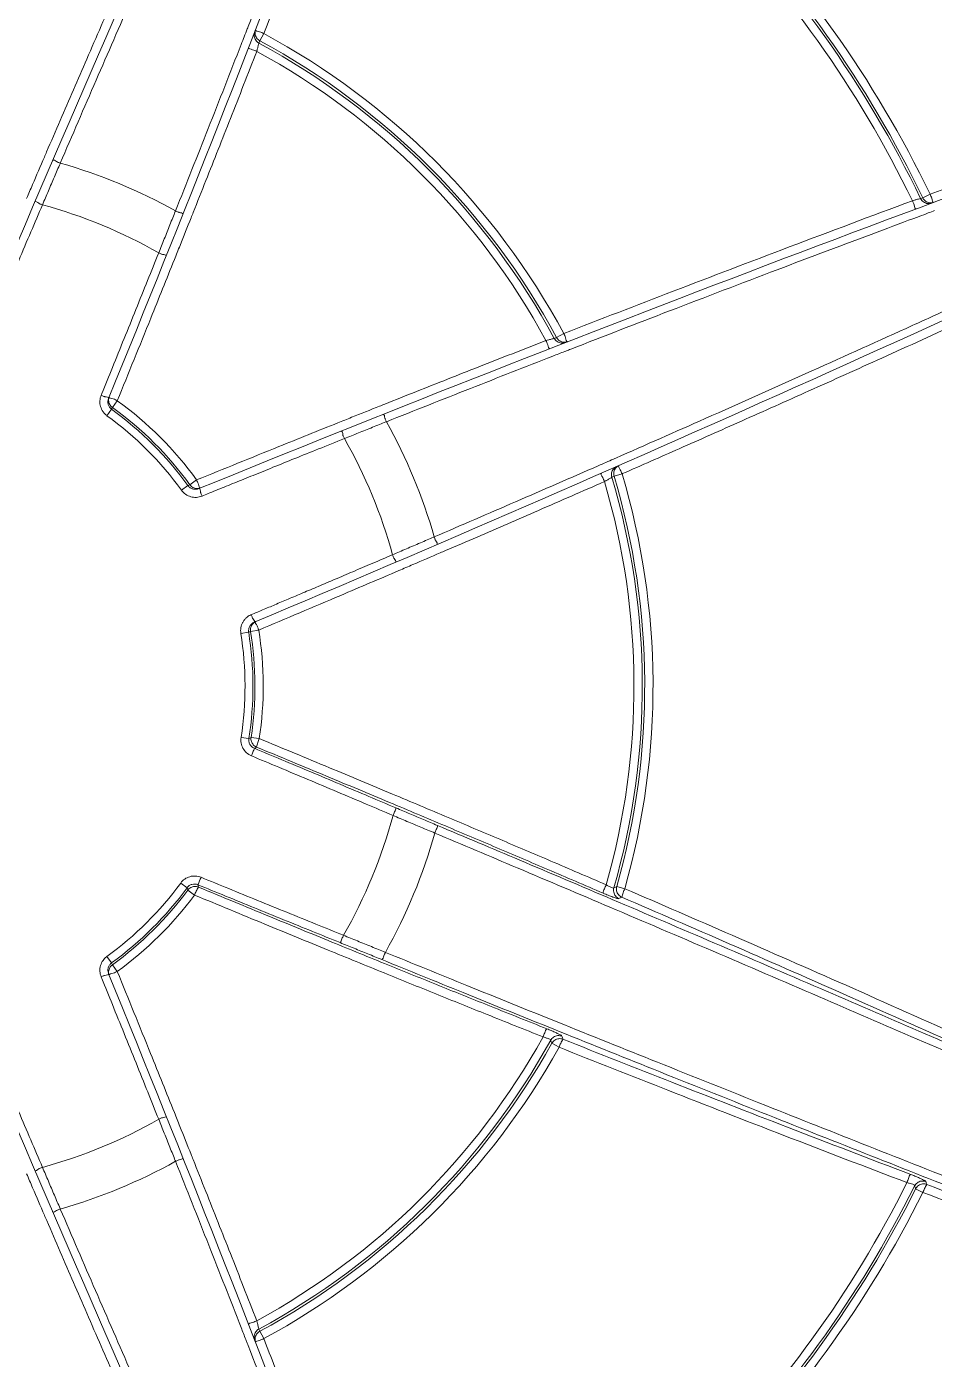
# Model space of a CAD drawing. Header units: metres. Extents: x 1628 to 1845, y 824 to 931.
# Drawn here: x 1707.584 to 1708.082, y 879.202 to 879.934 of the extents above; entities that cross this region are included whole.
import ezdxf

# ---------------------------------------------------------------- set-up
doc = ezdxf.new("R2010")
doc.units = ezdxf.units.M
doc.header["$LTSCALE"] = 0.15
doc.layers.add('hidrosanitário', color=26, linetype='Continuous', lineweight=0)

msp = doc.modelspace()

# ---------------------------------------------------------------- linework, layer by layer
at = {"layer": 'hidrosanitário', "color": 252}
for p, q in [((1707.71208, 879.9259), (1707.71425, 879.92992)), ((1707.71159, 879.92465), (1707.71208, 879.9259)), ((1708.07978, 879.84176), (1708.07575, 879.83981)), ((1708.07575, 879.83981), (1708.07457, 879.83937)), ((1707.87487, 879.76311), (1707.87362, 879.76262)), ((1707.87888, 879.76528), (1707.87487, 879.76311)), ((1707.62826, 879.72019), (1707.63081, 879.72371)), ((1707.63081, 879.72371), (1707.63123, 879.72474)), ((1707.63123, 879.72474), (1707.6339, 879.72844)), ((1707.90518, 879.68642), (1707.90641, 879.68696)), ((1707.90641, 879.68696), (1707.91078, 879.68827)), ((1707.66916, 879.67929), (1707.67268, 879.68184)), ((1707.6737, 879.68227), (1707.67268, 879.68184)), ((1707.6774, 879.68494), (1707.6737, 879.68227)), ((1707.70168, 879.60077), (1707.70597, 879.60146)), ((1707.70597, 879.60146), (1707.707, 879.60188)), ((1707.707, 879.60188), (1707.7115, 879.60261)), ((1707.7018, 879.5437), (1707.7061, 879.54303)), ((1707.7118, 879.543), (1707.70729, 879.54368)), ((1707.6687, 879.46378), (1707.67221, 879.46121)), ((1707.67259, 879.45991), (1707.67627, 879.4572)), ((1707.91231, 879.46066), (1707.90792, 879.4619)), ((1707.62826, 879.42351), (1707.63081, 879.41999)), ((1707.63123, 879.41896), (1707.63081, 879.41999)), ((1707.6339, 879.41526), (1707.63123, 879.41896)), ((1707.87228, 879.37587), (1707.87627, 879.37365)), ((1708.07185, 879.29598), (1708.07586, 879.29397)), ((1707.71208, 879.2178), (1707.71159, 879.21905)), ((1707.71425, 879.21378), (1707.71208, 879.2178))]:
    msp.add_line(p, q, dxfattribs=at)
for radius in [0.90615, 0.90588, 0.90411, 0.90269, 0.89582, 0.89514, 0.88421]:
    msp.add_circle((1707.52082, 879.57185), radius, dxfattribs=at)
for centre, radius, start, end in [((1720.38898, 874.35949), 13.92322, 154.51035, 157.177244), ((1694.73596, 884.98532), 13.92322, 337.822756, 340.48965), ((1707.52082, 879.57185), 0.83257, 24.29105, 65.70895), ((1707.52082, 879.57185), 0.82826, 24.3171, 65.6829), ((1707.52082, 879.57185), 0.61499, 25.78556, 64.21444), ((1707.52082, 879.57185), 0.61624, 25.77468, 64.22532), ((1707.52082, 879.57185), 0.62072, 25.77468, 64.22532), ((1707.52082, 879.57185), 0.61042, 25.86597, 64.13403), ((1707.52082, 879.57185), 0.40698, 28.37819, 61.62181), ((1707.52082, 879.57185), 0.40108, 28.40158, 61.59842), ((1707.52082, 879.57185), 0.40241, 28.37819, 61.62181), ((1707.52082, 879.57185), 0.39652, 28.56564, 61.43436), ((1712.93429, 866.78699), 13.92322, 109.51035, 112.177239), ((1702.30846, 892.44001), 13.92322, 292.822761, 295.48965), ((1707.52082, 879.57185), 0.29838, 60.91614, 74.08386), ((1707.52082, 879.57185), 0.27374, 60.26017, 74.73983), ((1707.52082, 879.57185), 0.18751, 35.91521, 54.08476), ((1707.52082, 879.57185), 0.18859, 35.83707, 54.16293), ((1707.52082, 879.57185), 0.19315, 35.83707, 54.16293), ((1707.52082, 879.57185), 0.18316, 35.91525, 54.08475), ((1707.52082, 879.57185), 0.29838, 15.91614, 29.08386), ((1707.52082, 879.57185), 0.27374, 15.26017, 29.73983), ((1707.52082, 879.57185), 0.40241, 344.14426, 16.62181), ((1707.52082, 879.57185), 0.40698, 344.14426, 16.62181), ((1707.52082, 879.57185), 0.39652, 344.0427, 16.43436), ((1707.52082, 879.57185), 0.40108, 343.98048, 16.59842), ((1707.52082, 879.57185), 0.18316, 351.15938, 9.08475), ((1707.52082, 879.57185), 0.18751, 351.15935, 9.08479), ((1707.52082, 879.57185), 0.18859, 351.40944, 9.16293), ((1707.52082, 879.57185), 0.19315, 351.40944, 9.16293), ((1707.52082, 879.57185), 0.27374, 330.03284, 344.96716), ((1707.52082, 879.57185), 0.29838, 330.68219, 344.31781), ((1707.52082, 879.57185), 0.18316, 305.91525, 323.84062), ((1707.52082, 879.57185), 0.18751, 305.91521, 323.84065), ((1707.52082, 879.57185), 0.18859, 305.83707, 323.59056), ((1707.52082, 879.57185), 0.19315, 305.83707, 323.59056), ((1694.73596, 874.15838), 13.92322, 19.51035, 22.177239), ((1720.38898, 884.78421), 13.92322, 202.822756, 205.48965), ((1707.52082, 879.57185), 0.39652, 298.56564, 330.9573), ((1707.52082, 879.57185), 0.40108, 298.40158, 331.01952), ((1707.52082, 879.57185), 0.40241, 298.37819, 330.85574), ((1707.52082, 879.57185), 0.40698, 298.37819, 330.85574), ((1707.52082, 879.57185), 0.27374, 285.26017, 299.73983), ((1707.52082, 879.57185), 0.29838, 285.91614, 299.08386), ((1707.52082, 879.57185), 0.61042, 295.86597, 333.49284), ((1707.52082, 879.57185), 0.61499, 295.78556, 333.50918), ((1707.52082, 879.57185), 0.61624, 295.77468, 333.40545), ((1707.52082, 879.57185), 0.62072, 295.77468, 333.40545), ((1707.52082, 879.57185), 0.82826, 294.3171, 334.94764), ((1707.52082, 879.57185), 0.83257, 294.29105, 334.97446)]:
    msp.add_arc(centre, radius, start, end, dxfattribs=at)
for points, start_tangent, end_tangent in [([(1707.70568, 879.93367), (1707.72502, 879.98359), (1707.74796, 880.04356), (1707.76928, 880.10006), (1707.77851, 880.12475)], (0.363011, 0.931785), (0.349291, 0.937014)), ([(1707.71425, 879.92992), (1707.73742, 879.98982), (1707.76171, 880.05349), (1707.78712, 880.12112)], (0.363047, 0.931771), (0.349266, 0.937024)), ([(1707.633, 879.95217), (1707.61716, 879.91589), (1707.60256, 879.88219), (1707.59513, 879.86496)], (-0.40145, -0.915881), (-0.395118, -0.91863)), ([(1707.64171, 879.94877), (1707.62229, 879.90426), (1707.60264, 879.85879)], (-0.401491, -0.915863), (-0.395014, -0.918675)), ([(1707.70185, 879.92386), (1707.70354, 879.92817)], (0.363716, 0.93151), (0.363406, 0.931631)), ([(1707.70354, 879.92817), (1707.70519, 879.93242)], (0.363406, 0.931631), (0.363101, 0.93175)), ([(1707.70519, 879.93242), (1707.70568, 879.93367)], (0.363101, 0.93175), (0.363011, 0.931785)), ([(1707.71159, 879.92465), (1707.70983, 879.92625), (1707.70901, 879.92847), (1707.70931, 879.93082)], (-0.880086, 0.474814), (0.363027, 0.931779)), ([(1707.71208, 879.9259), (1707.71032, 879.9275), (1707.70949, 879.92972), (1707.7095, 879.93091)], (-0.878381, 0.477962), (0.128995, 0.991645)), ([(1707.7095, 879.93091), (1707.7098, 879.93207)], (0.128995, 0.991645), (0.362937, 0.931813)), ([(1707.71425, 879.92992), (1707.71197, 879.93086), (1707.70977, 879.93198)], (-0.952477, 0.304612), (0.228829, 0.973467)), ([(1707.70977, 879.93198), (1707.7098, 879.93207)], (0.228829, 0.973467), (0.362938, 0.931813)), ([(1707.66585, 879.83261), (1707.6838, 879.87785), (1707.70185, 879.92386)], (0.370284, 0.928919), (0.363716, 0.93151)), ([(1707.71042, 879.9201), (1707.70814, 879.92104), (1707.70597, 879.92225)], (-0.931258, 0.36436), (0.363651, 0.931535)), ([(1707.71042, 879.9201), (1707.71072, 879.92131), (1707.71115, 879.92295), (1707.71159, 879.92465)], (0.247319, 0.968934), (0.251113, 0.967958)), ([(1707.67557, 879.83177), (1707.68249, 879.84918), (1707.69598, 879.88328), (1707.71042, 879.9201)], (0.370171, 0.928964), (0.363757, 0.931494)), ([(1708.2741, 879.91239), (1708.20992, 879.88942), (1708.1446, 879.86568), (1708.07978, 879.84176)], (-0.94236, -0.334601), (-0.937281, -0.348575)), ([(1707.59391, 879.86213), (1707.58741, 879.84698), (1707.58419, 879.83945)], (-0.394912, -0.918719), (-0.393251, -0.919431)), ([(1707.59513, 879.86496), (1707.59391, 879.86213)], (-0.395118, -0.91863), (-0.394912, -0.918719)), ([(1707.60101, 879.85499), (1707.59938, 879.85119), (1707.59612, 879.84357), (1707.59449, 879.83975)], (-0.39388, -0.919162), (-0.392693, -0.919669)), ([(1707.59849, 879.8603), (1707.59842, 879.86019)], (-0.619391, -0.785082), (-0.395075, -0.918649)), ([(1707.6011, 879.85936), (1707.60058, 879.85962), (1707.59849, 879.8603)], (-0.916734, 0.399498), (-0.619391, -0.785082)), ([(1707.60249, 879.85844), (1707.60101, 879.85499)], (-0.394146, -0.919048), (-0.39388, -0.919162)), ([(1707.60264, 879.85879), (1707.6011, 879.85936)], (-0.919022, 0.394205), (-0.916734, 0.399498)), ([(1707.60264, 879.85879), (1707.60249, 879.85844)], (-0.394173, -0.919036), (-0.394146, -0.919048)), ([(1708.07978, 879.84176), (1708.0807, 879.83947), (1708.08182, 879.83727)], (0.293499, -0.955959), (0.987123, 0.159962)), ([(1707.59286, 879.83594), (1707.58652, 879.8211), (1707.57981, 879.80534), (1707.573, 879.78928), (1707.56631, 879.77346), (1707.56032, 879.75927)], (-0.393447, -0.919347), (-0.387942, -0.921684)), ([(1707.5913, 879.83652), (1707.59081, 879.83679), (1707.58873, 879.83759)], (-0.902673, 0.430328), (-0.4828, -0.87573)), ([(1707.59286, 879.83594), (1707.5913, 879.83652)], (-0.91942, 0.393278), (-0.902673, 0.430328)), ([(1707.59449, 879.83975), (1707.59286, 879.83594)], (-0.392693, -0.919669), (-0.392393, -0.919798)), ([(1708.07009, 879.83816), (1708.0025, 879.81277), (1707.93882, 879.78848), (1707.87888, 879.76528)], (-0.937024, -0.349266), (-0.931771, -0.363047)), ([(1708.07457, 879.83937), (1708.07337, 879.83905), (1708.07156, 879.83856), (1708.07009, 879.83816)], (-0.965065, -0.262011), (-0.965432, -0.260656)), ([(1708.07009, 879.83816), (1708.071, 879.83586), (1708.07217, 879.83367)], (0.349752, -0.936842), (0.937045, 0.349209)), ([(1708.07457, 879.83937), (1708.07612, 879.83751), (1708.07836, 879.8366), (1708.08076, 879.83687)], (0.43436, -0.90074), (0.937274, 0.348594)), ([(1708.07575, 879.83981), (1708.0773, 879.83795), (1708.07954, 879.83704), (1708.08076, 879.83703)], (0.437845, -0.899051), (0.994067, 0.108768)), ([(1708.08229, 879.83274), (1708.07882, 879.83145)], (-0.937244, -0.348675), (-0.937151, -0.348925)), ([(1708.08076, 879.83703), (1708.08194, 879.8373)], (0.994067, 0.108768), (0.937306, 0.348508)), ([(1708.08182, 879.83727), (1708.08194, 879.8373)], (0.987123, 0.159962), (0.937306, 0.348508)), ([(1707.65815, 879.81339), (1707.6597, 879.81724), (1707.66278, 879.82493), (1707.66432, 879.82877)], (0.372628, 0.927981), (0.37143, 0.928461)), ([(1707.66432, 879.82877), (1707.66571, 879.83225)], (0.37143, 0.928461), (0.371162, 0.928568)), ([(1707.66523, 879.80588), (1707.66833, 879.81363), (1707.67439, 879.8288)], (0.372065, 0.928207), (0.370388, 0.928877)), ([(1707.66571, 879.83225), (1707.66585, 879.83261)], (0.371162, 0.928568), (0.371134, 0.928579)), ([(1707.66585, 879.83261), (1707.66735, 879.83192)], (0.928592, -0.371102), (0.930717, -0.365741)), ([(1707.66735, 879.83192), (1707.66789, 879.83174), (1707.66986, 879.83074)], (0.930717, -0.365741), (-0.117162, -0.993113)), ([(1707.66986, 879.83074), (1707.66982, 879.83061)], (-0.117162, -0.993113), (-0.370223, -0.928943)), ([(1707.67439, 879.8288), (1707.67557, 879.83177)], (0.370388, 0.928877), (0.370171, 0.928964)), ([(1708.07371, 879.82955), (1708.05081, 879.82099), (1707.99589, 879.80027), (1707.93681, 879.77769), (1707.88263, 879.75672)], (-0.937014, -0.349291), (-0.931785, -0.363011)), ([(1708.07882, 879.83145), (1708.07371, 879.82955)], (-0.937151, -0.348925), (-0.937014, -0.349291)), ([(1707.65661, 879.80953), (1707.65815, 879.81339)], (0.372931, 0.927859), (0.372628, 0.927981)), ([(1707.6254, 879.73231), (1707.63124, 879.74664), (1707.63765, 879.76247), (1707.64414, 879.77851), (1707.65051, 879.79435), (1707.65661, 879.80953)], (0.377413, 0.926045), (0.371868, 0.928286)), ([(1707.6339, 879.72844), (1707.65227, 879.77367), (1707.66523, 879.80588)], (0.377834, 0.925873), (0.372065, 0.928207)), ([(1707.65661, 879.80953), (1707.65813, 879.80884)], (0.928217, -0.372038), (0.942574, -0.333998)), ([(1707.65813, 879.80884), (1707.65867, 879.80868), (1707.6607, 879.80778)], (0.942574, -0.333998), (-0.277838, -0.960628)), ([(1707.90738, 879.69697), (1707.95635, 879.7186), (1708.01498, 879.74478), (1708.07001, 879.76966), (1708.09399, 879.78059)], (0.915559, 0.402184), (0.909555, 0.415583)), ([(1707.91114, 879.68842), (1707.94218, 879.7021), (1707.9763, 879.71725), (1708.01329, 879.73379), (1708.05331, 879.75183), (1708.09752, 879.77193)], (0.915563, 0.402174), (0.909544, 0.415608)), ([(1707.86906, 879.76145), (1707.83221, 879.747), (1707.79806, 879.7335), (1707.78062, 879.72656)], (-0.931494, -0.363757), (-0.92896, -0.370179)), ([(1707.87362, 879.76262), (1707.8724, 879.76231), (1707.87056, 879.76183), (1707.86906, 879.76145)], (-0.967945, -0.251162), (-0.968942, -0.247289)), ([(1707.86906, 879.76145), (1707.87001, 879.75917), (1707.87121, 879.757)], (0.36436, -0.931258), (0.931539, 0.363642)), ([(1707.87362, 879.76262), (1707.87521, 879.76086), (1707.87743, 879.76004), (1707.87978, 879.76035)], (0.474814, -0.880086), (0.931778, 0.363029)), ([(1707.87487, 879.76311), (1707.87646, 879.76135), (1707.87868, 879.76053), (1707.87988, 879.76054)], (0.477962, -0.878381), (0.991645, 0.128995)), ([(1707.87888, 879.76528), (1707.87983, 879.763), (1707.88095, 879.76081)], (0.304611, -0.952477), (0.973467, 0.22883)), ([(1707.87988, 879.76054), (1707.88103, 879.76083)], (0.991645, 0.128995), (0.931813, 0.362937)), ([(1707.88095, 879.76081), (1707.88103, 879.76083)], (0.973467, 0.22883), (0.931813, 0.362937)), ([(1707.87282, 879.75289), (1707.82762, 879.73515), (1707.78157, 879.71689)], (-0.93151, -0.363716), (-0.928919, -0.370284)), ([(1707.87938, 879.75545), (1707.87282, 879.75289)], (-0.931694, -0.363245), (-0.93151, -0.363716)), ([(1707.88138, 879.75623), (1707.87938, 879.75545)], (-0.93175, -0.363101), (-0.931694, -0.363245)), ([(1707.88263, 879.75672), (1707.88138, 879.75623)], (-0.931785, -0.363011), (-0.93175, -0.363101)), ([(1707.62442, 879.72675), (1707.62436, 879.72834), (1707.62506, 879.73147)], (-0.116339, 0.99321), (0.377093, 0.926175)), ([(1707.62506, 879.73147), (1707.6254, 879.73231)], (0.377473, 0.926021), (0.377413, 0.926045)), ([(1707.62506, 879.73147), (1707.62658, 879.73077)], (0.925974, -0.377586), (0.943081, -0.332562)), ([(1707.62658, 879.73077), (1707.62712, 879.73062), (1707.62916, 879.72972)], (0.943081, -0.332562), (-0.315566, -0.948904)), ([(1707.62923, 879.72957), (1707.62953, 879.73063)], (0.162957, 0.986633), (0.377405, 0.926048)), ([(1707.6339, 879.72844), (1707.63166, 879.72941), (1707.6295, 879.73055)], (-0.949883, 0.312607), (0.246792, 0.969068)), ([(1707.62473, 879.72521), (1707.62442, 879.72675)], (-0.278705, 0.960377), (-0.116339, 0.99321)), ([(1707.62706, 879.72123), (1707.62607, 879.72241), (1707.62473, 879.72521)], (-0.699627, 0.714509), (-0.278705, 0.960377)), ([(1707.62879, 879.72719), (1707.62877, 879.72803), (1707.62914, 879.72969)], (-0.111018, 0.993818), (0.377237, 0.926117)), ([(1707.62966, 879.72489), (1707.62895, 879.72637), (1707.62879, 879.72719)], (-0.570767, 0.821112), (-0.111018, 0.993818)), ([(1707.63123, 879.72474), (1707.62978, 879.72638), (1707.62917, 879.72848), (1707.62923, 879.72957)], (-0.809865, 0.586616), (0.162957, 0.986633)), ([(1707.63081, 879.72371), (1707.62966, 879.72489)], (-0.808907, 0.587937), (-0.570767, 0.821112)), ([(1707.77776, 879.72542), (1707.76245, 879.71931), (1707.75485, 879.71626)], (-0.928877, -0.370388), (-0.928207, -0.372065)), ([(1707.78062, 879.72656), (1707.77776, 879.72542)], (-0.92896, -0.370179), (-0.928877, -0.370388)), ([(1707.62826, 879.72019), (1707.62706, 879.72123)], (-0.809902, 0.586566), (-0.699627, 0.714509)), ([(1707.75485, 879.71626), (1707.72247, 879.70323), (1707.6774, 879.68494)], (-0.928207, -0.372065), (-0.925873, -0.377834)), ([(1707.78122, 879.71675), (1707.77773, 879.71535)], (-0.928568, -0.371162), (-0.928461, -0.37143)), ([(1707.77971, 879.72089), (1707.77958, 879.72086)], (-0.993113, -0.117161), (-0.928943, -0.370223)), ([(1707.78089, 879.71838), (1707.7807, 879.71893), (1707.77971, 879.72089)], (-0.365742, 0.930716), (-0.993113, -0.117161)), ([(1707.78157, 879.71689), (1707.78089, 879.71838)], (-0.371102, 0.928592), (-0.365742, 0.930716)), ([(1707.78157, 879.71689), (1707.78122, 879.71675)], (-0.928579, -0.371134), (-0.928568, -0.371162)), ([(1707.7578, 879.70916), (1707.75765, 879.7097), (1707.75674, 879.71173)], (-0.333998, 0.942574), (-0.960626, -0.277844)), ([(1707.7585, 879.70764), (1707.7578, 879.70916)], (-0.372038, 0.928217), (-0.333998, 0.942574)), ([(1707.76235, 879.70919), (1707.7585, 879.70764)], (-0.927981, -0.372628), (-0.927859, -0.372931)), ([(1707.77773, 879.71535), (1707.77389, 879.71382), (1707.7662, 879.71073), (1707.76235, 879.70919)], (-0.928461, -0.37143), (-0.927981, -0.372628)), ([(1707.7585, 879.70764), (1707.74429, 879.70194), (1707.73123, 879.69669), (1707.71931, 879.69187), (1707.70839, 879.68746), (1707.69835, 879.68339), (1707.68908, 879.67962), (1707.68468, 879.67782)], (-0.928286, -0.371868), (-0.926145, -0.377168)), ([(1707.89774, 879.69274), (1707.90197, 879.6946)], (0.915863, 0.401491), (0.91573, 0.401795)), ([(1707.90197, 879.6946), (1707.90615, 879.69643)], (0.91573, 0.401795), (0.915598, 0.402096)), ([(1707.90615, 879.69643), (1707.90738, 879.69697)], (0.915598, 0.402096), (0.915559, 0.402184)), ([(1707.80775, 879.65367), (1707.85243, 879.67298), (1707.89774, 879.69274)], (0.918675, 0.395014), (0.915863, 0.401491)), ([(1707.90069, 879.68523), (1707.90019, 879.68631), (1707.89951, 879.6887)], (-0.345804, 0.938307), (0.915835, 0.401555)), ([(1707.90518, 879.68642), (1707.90506, 879.68879)], (-0.28657, 0.958059), (0.187638, 0.982238)), ([(1707.90506, 879.68879), (1707.90605, 879.69095), (1707.90793, 879.69239)], (0.187638, 0.982238), (0.915566, 0.402168)), ([(1707.90641, 879.68696), (1707.90629, 879.68933)], (-0.283139, 0.959079), (0.186423, 0.98247)), ([(1707.90629, 879.68933), (1707.90728, 879.69149), (1707.90829, 879.69244)], (0.186423, 0.98247), (0.815009, 0.579448)), ([(1707.90829, 879.69244), (1707.90916, 879.69293)], (0.815009, 0.579448), (0.915527, 0.402256)), ([(1707.91078, 879.68827), (1707.90984, 879.69055), (1707.90908, 879.69289)], (-0.45811, 0.888896), (0.850152, 0.526538)), ([(1707.90908, 879.69289), (1707.90916, 879.69293)], (0.850152, 0.526538), (0.915527, 0.402256)), ([(1707.91078, 879.68827), (1707.91114, 879.68842)], (0.915574, 0.402149), (0.915563, 0.402174)), ([(1707.66938, 879.67899), (1707.66916, 879.67929)], (-0.619137, 0.785283), (-0.586566, 0.809901)), ([(1707.67385, 879.68069), (1707.67268, 879.68184)], (-0.82111, 0.57077), (-0.587944, 0.808902)), ([(1707.6737, 879.68227), (1707.67534, 879.68081), (1707.67744, 879.68021), (1707.67862, 879.68028)], (0.586616, -0.809866), (0.983759, 0.179495)), ([(1707.67616, 879.67983), (1707.67534, 879.67999), (1707.67385, 879.68069)], (-0.993816, 0.11104), (-0.82111, 0.57077)), ([(1707.67784, 879.67992), (1707.677, 879.67981), (1707.67616, 879.67983)], (-0.975837, -0.218502), (-0.993816, 0.11104)), ([(1707.6774, 879.68494), (1707.67838, 879.68269), (1707.67951, 879.68054)], (0.312607, -0.949883), (0.969068, 0.246792)), ([(1707.67865, 879.68018), (1707.67784, 879.67992)], (-0.92607, -0.377351), (-0.975837, -0.218502)), ([(1707.67862, 879.68028), (1707.6796, 879.68056)], (0.983759, 0.179495), (0.926048, 0.377405)), ([(1707.67973, 879.67762), (1707.67958, 879.67815), (1707.67869, 879.68019)], (-0.332565, 0.94308), (-0.948906, -0.315558)), ([(1707.81404, 879.64621), (1707.83124, 879.65363), (1707.86489, 879.66821), (1707.90113, 879.68403)], (0.918627, 0.395126), (0.915881, 0.40145)), ([(1707.90113, 879.68403), (1707.90069, 879.68523)], (-0.400858, 0.91614), (-0.345804, 0.938307)), ([(1707.90113, 879.68403), (1707.90197, 879.68453)], (0.860021, 0.510259), (0.860474, 0.509495)), ([(1707.90197, 879.68453), (1707.90221, 879.68467), (1707.90367, 879.68553), (1707.90514, 879.6864)], (0.860474, 0.509495), (0.861997, 0.506913)), ([(1707.67418, 879.67576), (1707.67137, 879.67711), (1707.66938, 879.67899)], (-0.960376, 0.278706), (-0.619137, 0.785283)), ([(1707.67572, 879.67545), (1707.67418, 879.67576)], (-0.99321, 0.116339), (-0.960376, 0.278706)), ([(1707.67731, 879.6754), (1707.67572, 879.67545)], (-0.998721, -0.050566), (-0.99321, 0.116339)), ([(1707.68044, 879.6761), (1707.67731, 879.6754)], (-0.926176, -0.377093), (-0.998721, -0.050566)), ([(1707.68044, 879.6761), (1707.67973, 879.67762)], (-0.377585, 0.925975), (-0.332565, 0.94308)), ([(1707.68128, 879.67644), (1707.68044, 879.6761)], (-0.926045, -0.377413), (-0.926021, -0.377473)), ([(1707.68468, 879.67782), (1707.68128, 879.67644)], (-0.926145, -0.377168), (-0.926045, -0.377413)), ([(1707.78872, 879.64553), (1707.79253, 879.64716), (1707.80015, 879.65042), (1707.80396, 879.65205)], (0.919669, 0.392693), (0.919162, 0.39388)), ([(1707.80396, 879.65205), (1707.8074, 879.65352)], (0.919162, 0.39388), (0.919048, 0.394146)), ([(1707.8074, 879.65352), (1707.80775, 879.65367)], (0.919048, 0.394146), (0.919036, 0.394173)), ([(1707.80775, 879.65367), (1707.80833, 879.65213)], (0.394205, -0.919022), (0.399498, -0.916734)), ([(1707.80833, 879.65213), (1707.80858, 879.65162), (1707.80927, 879.64953)], (0.399498, -0.916734), (-0.785083, -0.619391)), ([(1707.71363, 879.61363), (1707.7204, 879.61649), (1707.72773, 879.61958), (1707.73566, 879.62294), (1707.74418, 879.62655), (1707.75334, 879.63044), (1707.76314, 879.63461), (1707.77364, 879.63908), (1707.7849, 879.6439)], (0.921521, 0.388329), (0.919347, 0.393447)), ([(1707.7849, 879.6439), (1707.78872, 879.64553)], (0.919798, 0.392393), (0.919669, 0.392693)), ([(1707.7849, 879.6439), (1707.78549, 879.64233)], (0.393278, -0.91942), (0.430328, -0.902673)), ([(1707.78841, 879.63522), (1707.79609, 879.63851), (1707.8111, 879.64495)], (0.919431, 0.393251), (0.918719, 0.394912)), ([(1707.80927, 879.64953), (1707.80915, 879.64946)], (-0.785083, -0.619391), (-0.918649, -0.395075)), ([(1707.8111, 879.64495), (1707.81404, 879.64621)], (0.918719, 0.394912), (0.918627, 0.395126)), ([(1707.78549, 879.64233), (1707.78576, 879.64184), (1707.78655, 879.63977)], (0.430328, -0.902673), (-0.875728, -0.482805)), ([(1707.7115, 879.60261), (1707.75647, 879.62161), (1707.78841, 879.63522)], (0.92186, 0.387523), (0.919431, 0.393251)), ([(1707.71044, 879.61229), (1707.71363, 879.61363)], (0.921617, 0.3881), (0.921521, 0.388329)), ([(1707.7021, 879.60539), (1707.70274, 879.60681)], (0.331667, 0.943397), (0.482015, 0.876163)), ([(1707.70274, 879.60681), (1707.70361, 879.60813)], (0.482015, 0.876163), (0.620041, 0.784569)), ([(1707.70361, 879.60813), (1707.70469, 879.60928), (1707.70694, 879.6108)], (0.620041, 0.784569), (0.899744, 0.436419)), ([(1707.7062, 879.6039), (1707.70655, 879.60465), (1707.70759, 879.60595), (1707.70902, 879.60686)], (0.337388, 0.941366), (0.921658, 0.388003)), ([(1707.70694, 879.6108), (1707.7074, 879.61101)], (0.899744, 0.436419), (0.92155, 0.38826)), ([(1707.70713, 879.60407), (1707.70819, 879.60598), (1707.709, 879.60672)], (0.275899, 0.961187), (0.812883, 0.582427)), ([(1707.7074, 879.61101), (1707.71044, 879.61229)], (0.921709, 0.387882), (0.921617, 0.3881)), ([(1707.7074, 879.61101), (1707.70797, 879.60944)], (0.387769, -0.921757), (0.431703, -0.902016)), ([(1707.70797, 879.60944), (1707.70825, 879.60895), (1707.70906, 879.60687)], (0.431703, -0.902016), (-0.894115, -0.447838)), ([(1707.709, 879.60672), (1707.70933, 879.60693)], (0.812883, 0.582427), (0.85613, 0.516761)), ([(1707.7115, 879.60261), (1707.7106, 879.60488), (1707.70988, 879.60722)], (-0.450622, 0.892715), (0.859743, 0.510726)), ([(1707.70933, 879.60693), (1707.70996, 879.60725)], (0.85613, 0.516761), (0.921681, 0.387949)), ([(1707.70168, 879.60077), (1707.7017, 879.60388), (1707.7021, 879.60539)], (-0.157922, 0.987452), (0.331667, 0.943397)), ([(1707.70597, 879.60146), (1707.70599, 879.6031), (1707.7062, 879.6039)], (-0.156241, 0.987719), (0.337388, 0.941366)), ([(1707.707, 879.60188), (1707.70713, 879.60407)], (-0.157862, 0.987461), (0.275899, 0.961187)), ([(1707.70747, 879.53358), (1707.7048, 879.53528), (1707.70286, 879.53771), (1707.70184, 879.5406), (1707.7018, 879.5437)], (-0.922369, 0.386309), (0.153725, 0.988114)), ([(1707.70909, 879.53771), (1707.70768, 879.5386), (1707.70665, 879.53987), (1707.70611, 879.54139), (1707.7061, 879.54303)], (-0.925261, 0.379332), (0.158957, 0.987285)), ([(1707.70729, 879.54368), (1707.7061, 879.54303)], (-0.878195, -0.478303), (-0.879263, -0.476336)), ([(1707.70729, 879.54368), (1707.70745, 879.54152), (1707.70851, 879.53964), (1707.71027, 879.53837)], (-0.139992, -0.990153), (0.921187, -0.389119)), ([(1707.7118, 879.543), (1707.71096, 879.54083), (1707.71027, 879.53837)], (-0.43803, -0.89896), (-0.228789, -0.973476)), ([(1707.90205, 879.46284), (1707.8717, 879.47585), (1707.84367, 879.48779), (1707.81545, 879.49974), (1707.78484, 879.51262), (1707.75027, 879.52706), (1707.7118, 879.543)], (-0.918614, 0.395157), (-0.924445, 0.381315)), ([(1707.70747, 879.53358), (1707.70828, 879.53554), (1707.70909, 879.53772)], (0.385728, 0.922613), (0.116904, 0.993143)), ([(1707.78518, 879.50085), (1707.77036, 879.50713), (1707.75453, 879.51382), (1707.73838, 879.52062), (1707.72249, 879.52729), (1707.70747, 879.53358)], (-0.920599, 0.390509), (-0.922565, 0.385841)), ([(1707.71027, 879.53837), (1707.70909, 879.53771)], (-0.872052, -0.489414), (-0.873087, -0.487565)), ([(1707.78678, 879.50499), (1707.77196, 879.51127), (1707.75614, 879.51795), (1707.73999, 879.52476), (1707.7241, 879.53143), (1707.70909, 879.53771)], (-0.920599, 0.39051), (-0.922565, 0.385841)), ([(1707.90044, 879.4582), (1707.8701, 879.47121), (1707.84208, 879.48315), (1707.81387, 879.4951), (1707.78327, 879.50799), (1707.74871, 879.52243), (1707.71027, 879.53837)], (-0.918566, 0.395269), (-0.924267, 0.381746)), ([(1707.78518, 879.50085), (1707.78599, 879.5028), (1707.78678, 879.50499)], (0.390339, 0.920671), (0.007668, 0.999971)), ([(1707.80948, 879.4954), (1707.80193, 879.49858), (1707.79436, 879.50178), (1707.78678, 879.50499)], (-0.921596, 0.38815), (-0.920599, 0.39051)), ([(1707.80809, 879.4912), (1707.80047, 879.4944), (1707.79283, 879.49762), (1707.78518, 879.50085)], (-0.921967, 0.387268), (-0.921048, 0.389448)), ([(1707.80809, 879.4912), (1707.80886, 879.49316), (1707.80948, 879.4954)], (0.3873, 0.921954), (-0.365278, 0.930899)), ([(1708.29519, 879.2807), (1708.24201, 879.30418), (1708.18548, 879.32902), (1708.12804, 879.35411), (1708.07265, 879.37818), (1708.01858, 879.40153), (1707.96041, 879.42651), (1707.90411, 879.45055), (1707.85334, 879.47209), (1707.80809, 879.4912)], (-0.914392, 0.404829), (-0.921621, 0.38809)), ([(1708.29585, 879.2852), (1708.24276, 879.30864), (1708.18631, 879.33344), (1708.12895, 879.35851), (1708.07365, 879.38253), (1708.01966, 879.40586), (1707.96158, 879.4308), (1707.90536, 879.4548), (1707.85467, 879.47632), (1707.80948, 879.4954)], (-0.914385, 0.404846), (-0.921596, 0.38815)), ([(1707.6687, 879.46378), (1707.67091, 879.46594), (1707.67369, 879.46727), (1707.67677, 879.46762), (1707.67986, 879.46692)], (0.590001, 0.807402), (0.925375, -0.379052)), ([(1707.67221, 879.46121), (1707.67337, 879.46236), (1707.67484, 879.46306), (1707.67646, 879.46323), (1707.67808, 879.46286)], (0.585716, 0.810516), (0.922486, -0.38603)), ([(1707.67221, 879.46121), (1707.67259, 879.45991)], (0.284912, -0.958554), (0.282767, -0.959189)), ([(1707.67259, 879.45991), (1707.67423, 879.46132), (1707.67632, 879.46191), (1707.67845, 879.46156)], (0.601155, 0.799133), (0.926527, -0.376229)), ([(1707.67627, 879.4572), (1707.6772, 879.45933), (1707.67845, 879.46156)], (0.325927, 0.945395), (0.526573, 0.85013)), ([(1707.67986, 879.46692), (1707.67905, 879.46497), (1707.67808, 879.46286)], (-0.379636, -0.925136), (-0.619603, -0.784915)), ([(1707.67808, 879.46286), (1707.67845, 879.46156)], (0.272605, -0.962126), (0.270566, -0.962702)), ([(1707.67808, 879.46286), (1707.69326, 879.45664), (1707.70909, 879.45017), (1707.72513, 879.44364), (1707.74097, 879.43721), (1707.75616, 879.43106)], (0.925183, -0.379521), (0.927094, -0.374829)), ([(1707.67845, 879.46156), (1707.71702, 879.4456), (1707.75167, 879.43138), (1707.78239, 879.41886), (1707.81075, 879.40738), (1707.83898, 879.39602), (1707.86962, 879.38378)], (0.923491, -0.383621), (0.929021, -0.370027)), ([(1707.67986, 879.46692), (1707.69504, 879.4607), (1707.71088, 879.45424), (1707.72692, 879.4477), (1707.74276, 879.44127), (1707.75796, 879.43512)], (0.925183, -0.379522), (0.927094, -0.37483)), ([(1707.90205, 879.46284), (1707.90117, 879.46067), (1707.90044, 879.4582)], (-0.394556, -0.918872), (0.313722, -0.949515)), ([(1707.90632, 879.46117), (1707.90462, 879.46152), (1707.9034, 879.4621), (1707.90205, 879.46284)], (-0.72041, -0.693548), (-0.862812, 0.505524)), ([(1707.90632, 879.46117), (1707.90624, 879.45882), (1707.90723, 879.4567), (1707.90909, 879.45526)], (-0.269577, -0.962979), (0.912892, -0.408202)), ([(1707.90792, 879.4619), (1707.90632, 879.46117)], (-0.907286, -0.420514), (-0.907878, -0.419234)), ([(1707.90792, 879.4619), (1707.90784, 879.45957), (1707.90884, 879.45745), (1707.91069, 879.45602)], (-0.262675, -0.964884), (0.915013, -0.403424)), ([(1707.91231, 879.46066), (1707.91142, 879.45849), (1707.91069, 879.45602)], (-0.445973, -0.895046), (-0.241726, -0.970345)), ([(1708.09972, 879.37823), (1708.03368, 879.40765), (1707.97125, 879.43509), (1707.91231, 879.46066)], (-0.912391, 0.409319), (-0.918321, 0.395836)), ([(1707.67627, 879.4572), (1707.71485, 879.44122), (1707.74951, 879.42699), (1707.78022, 879.41446), (1707.80859, 879.40297), (1707.83683, 879.39161), (1707.86747, 879.37936)], (0.923312, -0.384051), (0.928976, -0.37014)), ([(1707.90909, 879.45526), (1707.9075, 879.45552), (1707.90573, 879.4561), (1707.90455, 879.45653), (1707.90323, 879.45704), (1707.90185, 879.4576), (1707.90044, 879.4582)], (-0.905179, -0.425032), (-0.91856, 0.395281)), ([(1707.91069, 879.45602), (1707.90909, 879.45526)], (-0.904648, -0.426159), (-0.905239, -0.424903)), ([(1708.09803, 879.3736), (1708.03202, 879.40302), (1707.96961, 879.43045), (1707.91069, 879.45602)], (-0.912367, 0.409374), (-0.918273, 0.395947)), ([(1707.75796, 879.43512), (1707.75715, 879.43316), (1707.75616, 879.43106)], (-0.375001, -0.927024), (-0.701664, -0.712508)), ([(1707.75616, 879.43106), (1707.76379, 879.42797), (1707.7714, 879.42488), (1707.77899, 879.4218)], (0.927094, -0.374829), (0.92613, -0.377203)), ([(1707.75796, 879.43512), (1707.76565, 879.43199), (1707.77332, 879.42887), (1707.78098, 879.42575)], (0.926661, -0.375898), (0.925769, -0.378089)), ([(1707.62473, 879.41849), (1707.62607, 879.42129), (1707.62795, 879.42328)], (0.278706, 0.960376), (0.785283, 0.619137)), ([(1707.62795, 879.42328), (1707.62826, 879.42351)], (0.785283, 0.619137), (0.809901, 0.586566)), ([(1707.78098, 879.42575), (1707.78014, 879.42382), (1707.77899, 879.4218)], (-0.378057, -0.925782), (-0.916535, -0.399954)), ([(1707.78098, 879.42575), (1707.82572, 879.40757), (1707.87549, 879.38745), (1707.93025, 879.36545), (1707.98962, 879.34174), (1708.04606, 879.31934), (1708.10264, 879.29703), (1708.16147, 879.27397), (1708.21954, 879.25135), (1708.27425, 879.23016)], (0.926106, -0.377264), (0.93283, -0.360316)), ([(1707.62436, 879.41536), (1707.62442, 879.41695)], (-0.050566, 0.998721), (0.116339, 0.99321)), ([(1707.62442, 879.41695), (1707.62473, 879.41849)], (0.116339, 0.99321), (0.278706, 0.960376)), ([(1707.62889, 879.41483), (1707.62877, 879.41567), (1707.62879, 879.41651)], (-0.218502, 0.975837), (0.11104, 0.993816)), ([(1707.62879, 879.41651), (1707.62895, 879.41733), (1707.62966, 879.41881)], (0.11104, 0.993816), (0.57077, 0.82111)), ([(1707.63123, 879.41896), (1707.62978, 879.41732), (1707.62917, 879.41522), (1707.62924, 879.41404)], (-0.809866, -0.586616), (0.179495, -0.983759)), ([(1707.62966, 879.41881), (1707.63081, 879.41999)], (0.57077, 0.82111), (0.808902, 0.587944)), ([(1707.77899, 879.4218), (1707.82367, 879.40364), (1707.87336, 879.38356), (1707.92805, 879.36159), (1707.98733, 879.33792), (1708.04369, 879.31556), (1708.10018, 879.29328), (1708.15893, 879.27026), (1708.21691, 879.24767), (1708.27154, 879.22651)], (0.92613, -0.377203), (0.932837, -0.360298)), ([(1707.62506, 879.41223), (1707.62436, 879.41536)], (-0.377093, 0.926176), (-0.050566, 0.998721)), ([(1707.62506, 879.41223), (1707.62658, 879.41293)], (0.925975, 0.377585), (0.94308, 0.332565)), ([(1707.6254, 879.41139), (1707.62506, 879.41223)], (-0.377413, 0.926045), (-0.377473, 0.926021)), ([(1707.65661, 879.33417), (1707.6506, 879.34914), (1707.6442, 879.36503), (1707.63766, 879.38121), (1707.63121, 879.39712), (1707.6254, 879.41139)], (-0.371868, 0.928286), (-0.377413, 0.926045)), ([(1707.62658, 879.41293), (1707.62712, 879.41308), (1707.62916, 879.41398)], (0.94308, 0.332565), (-0.315558, 0.948906)), ([(1707.62914, 879.41401), (1707.62889, 879.41483)], (-0.377351, 0.92607), (-0.218502, 0.975837)), ([(1707.62924, 879.41404), (1707.62953, 879.41307)], (0.179495, -0.983759), (0.377405, -0.926048)), ([(1707.6339, 879.41526), (1707.63166, 879.41429), (1707.6295, 879.41315)], (-0.949883, -0.312607), (0.246792, -0.969068)), ([(1707.66523, 879.33782), (1707.6522, 879.37019), (1707.6339, 879.41526)], (-0.372065, 0.928207), (-0.377834, 0.925873)), ([(1707.56032, 879.38443), (1707.56633, 879.37017), (1707.57299, 879.35444), (1707.57975, 879.33852), (1707.58643, 879.32281), (1707.59286, 879.30776)], (0.387942, -0.921684), (0.393447, -0.919347)), ([(1707.86747, 879.37936), (1707.86838, 879.38151), (1707.86962, 879.38378)], (0.370748, 0.928734), (0.893247, 0.449566)), ([(1707.86747, 879.37936), (1707.86866, 879.37902), (1707.87024, 879.37846), (1707.87167, 879.37752)], (0.967565, -0.252624), (0.019115, -0.999817)), ([(1707.86962, 879.38378), (1707.87078, 879.38331), (1707.87289, 879.38242), (1707.87487, 879.38151), (1707.8766, 879.38062), (1707.87781, 879.37974)], (0.929022, -0.370026), (0.339395, -0.940644)), ([(1707.87167, 879.37752), (1707.87327, 879.37924), (1707.87548, 879.38004), (1707.87781, 879.37974)], (0.490309, 0.871549), (0.934155, -0.356869)), ([(1707.87781, 879.37974), (1707.8784, 879.37807)], (0.339649, -0.940552), (0.338343, -0.941023)), ([(1707.87167, 879.37752), (1707.87228, 879.37587)], (0.345523, -0.93841), (0.3442, -0.938896)), ([(1707.87228, 879.37587), (1707.87388, 879.37758), (1707.87608, 879.37837), (1707.8784, 879.37807)], (0.496537, 0.868016), (0.932276, -0.361748)), ([(1707.87627, 879.37365), (1707.87717, 879.3758), (1707.8784, 879.37807)], (0.317543, 0.948244), (0.515212, 0.857063)), ([(1707.87627, 879.37365), (1707.93599, 879.35006), (1707.99952, 879.32532), (1708.06707, 879.29941)], (0.92925, -0.369453), (0.93459, -0.355726)), ([(1707.8784, 879.37807), (1707.93811, 879.3545), (1708.00162, 879.32978), (1708.06915, 879.30388)], (0.929294, -0.36934), (0.934612, -0.35567)), ([(1707.65813, 879.33486), (1707.65867, 879.33502), (1707.6607, 879.33592)], (0.942574, 0.333998), (-0.277844, 0.960626)), ([(1707.67439, 879.3149), (1707.66827, 879.33021), (1707.66523, 879.33782)], (-0.370388, 0.928877), (-0.372065, 0.928207)), ([(1707.65661, 879.33417), (1707.65813, 879.33486)], (0.928217, 0.372038), (0.942574, 0.333998)), ([(1707.65815, 879.33031), (1707.65661, 879.33417)], (-0.372628, 0.927981), (-0.372931, 0.927859)), ([(1707.66432, 879.31493), (1707.66278, 879.31877), (1707.6597, 879.32646), (1707.65815, 879.33031)], (-0.37143, 0.928461), (-0.372628, 0.927981)), ([(1707.66571, 879.31145), (1707.66432, 879.31493)], (-0.371162, 0.928568), (-0.37143, 0.928461)), ([(1707.67553, 879.31204), (1707.67439, 879.3149)], (-0.370179, 0.92896), (-0.370388, 0.928877)), ([(1707.5913, 879.30718), (1707.59081, 879.30691), (1707.58873, 879.30611)], (-0.902673, -0.430328), (-0.482805, 0.875728)), ([(1707.59286, 879.30776), (1707.5913, 879.30718)], (-0.91942, -0.393278), (-0.902673, -0.430328)), ([(1707.59286, 879.30776), (1707.59449, 879.30395)], (0.392393, -0.919798), (0.392693, -0.919669)), ([(1707.66585, 879.31109), (1707.66571, 879.31145)], (-0.371134, 0.928579), (-0.371162, 0.928568)), ([(1707.66585, 879.31109), (1707.66735, 879.31178)], (0.928592, 0.371102), (0.930716, 0.365742)), ([(1707.70185, 879.21984), (1707.68411, 879.26505), (1707.66585, 879.31109)], (-0.363716, 0.93151), (-0.370284, 0.928919)), ([(1707.66735, 879.31178), (1707.66789, 879.31196), (1707.66986, 879.31296)], (0.930716, 0.365742), (-0.117161, 0.993113)), ([(1707.66986, 879.31296), (1707.66982, 879.31309)], (-0.117161, 0.993113), (-0.370223, 0.928943)), ([(1707.71042, 879.2236), (1707.69596, 879.26046), (1707.68246, 879.2946), (1707.67553, 879.31204)], (-0.363757, 0.931494), (-0.370179, 0.92896)), ([(1707.58419, 879.30425), (1707.58747, 879.29658), (1707.59391, 879.28157)], (0.393251, -0.919431), (0.394912, -0.918719)), ([(1707.59449, 879.30395), (1707.59612, 879.30013), (1707.59938, 879.29251), (1707.60101, 879.28871)], (0.392693, -0.919669), (0.39388, -0.919162)), ([(1708.06707, 879.29941), (1708.06795, 879.30159), (1708.06915, 879.30388)], (0.356233, 0.934397), (0.886959, 0.461848)), ([(1708.06707, 879.29941), (1708.06878, 879.29889), (1708.07123, 879.29753)], (0.964668, -0.263468), (0.048325, -0.998832)), ([(1708.06915, 879.30388), (1708.07032, 879.30343), (1708.07243, 879.30257), (1708.07443, 879.30169), (1708.07617, 879.30083), (1708.07739, 879.29997)], (0.934608, -0.355679), (0.367029, -0.93021)), ([(1708.07123, 879.29753), (1708.07279, 879.29934), (1708.07502, 879.30022), (1708.07739, 879.29997)], (0.452156, 0.891939), (0.939614, -0.342235)), ([(1708.07739, 879.29997), (1708.07801, 879.2984)], (0.367188, -0.930147), (0.366383, -0.930464)), ([(1708.07123, 879.29753), (1708.07185, 879.29598)], (0.371057, -0.92861), (0.370246, -0.928934)), ([(1708.07185, 879.29598), (1708.07341, 879.29778), (1708.07564, 879.29866), (1708.07801, 879.2984)], (0.457681, 0.889117), (0.937782, -0.347224)), ([(1708.07586, 879.29397), (1708.07675, 879.29614), (1708.07801, 879.2984)], (0.30779, 0.951454), (0.659764, 0.751473)), ([(1708.07586, 879.29397), (1708.14086, 879.26936), (1708.206, 879.24506), (1708.27115, 879.22113)], (0.934302, -0.356484), (0.939534, -0.342457)), ([(1708.07801, 879.2984), (1708.14299, 879.2738), (1708.20811, 879.24951), (1708.27324, 879.22559)], (0.934328, -0.356415), (0.93955, -0.342412)), ([(1707.6011, 879.28434), (1707.60058, 879.28408), (1707.59849, 879.2834)], (-0.916734, -0.399498), (-0.619391, 0.785083)), ([(1707.60101, 879.28871), (1707.60249, 879.28526)], (0.39388, -0.919162), (0.394146, -0.919048)), ([(1707.60264, 879.28491), (1707.6011, 879.28434)], (-0.919022, -0.394205), (-0.916734, -0.399498)), ([(1707.60249, 879.28526), (1707.60264, 879.28491)], (0.394146, -0.919048), (0.394173, -0.919036)), ([(1707.60264, 879.28491), (1707.62194, 879.24023), (1707.64171, 879.19493)], (0.395014, -0.918675), (0.401491, -0.915863)), ([(1707.59391, 879.28157), (1707.59518, 879.27863)], (0.394912, -0.918719), (0.395126, -0.918627)), ([(1707.59518, 879.27863), (1707.60259, 879.26142), (1707.61717, 879.22777), (1707.633, 879.19153)], (0.395126, -0.918627), (0.40145, -0.915881)), ([(1707.59849, 879.2834), (1707.59842, 879.28351)], (-0.619391, 0.785083), (-0.395075, 0.918649)), ([(1707.70441, 879.21329), (1707.70185, 879.21984)], (-0.363245, 0.931694), (-0.363716, 0.93151)), ([(1707.71042, 879.2236), (1707.70814, 879.22266), (1707.70597, 879.22145)], (-0.931258, -0.36436), (0.363642, -0.931539)), ([(1707.71159, 879.21905), (1707.70983, 879.21745), (1707.70901, 879.21523), (1707.70931, 879.21288)], (-0.880086, -0.474814), (0.363029, -0.931778)), ([(1707.71159, 879.21905), (1707.71127, 879.22026), (1707.7108, 879.2221), (1707.71042, 879.2236)], (-0.251162, 0.967945), (-0.247289, 0.968942)), ([(1707.70519, 879.21128), (1707.70441, 879.21329)], (-0.363101, 0.93175), (-0.363245, 0.931694)), ([(1707.70568, 879.21003), (1707.70519, 879.21128)], (-0.363011, 0.931785), (-0.363101, 0.93175)), ([(1707.71208, 879.2178), (1707.71032, 879.2162), (1707.70949, 879.21398), (1707.7095, 879.21279)], (-0.878381, -0.477962), (0.128995, -0.991645)), ([(1707.7095, 879.21279), (1707.7098, 879.21163)], (0.128995, -0.991645), (0.362937, -0.931813)), ([(1707.71425, 879.21378), (1707.71197, 879.21284), (1707.70977, 879.21172)], (-0.952477, -0.304611), (0.22883, -0.973467)), ([(1707.70977, 879.21172), (1707.7098, 879.21163)], (0.22883, -0.973467), (0.362937, -0.931813)), ([(1707.78712, 879.02258), (1707.77021, 879.06772), (1707.75413, 879.1102), (1707.7396, 879.14822), (1707.72637, 879.18256), (1707.71425, 879.21378)], (-0.349266, 0.937024), (-0.363047, 0.931771)), ([(1707.77851, 879.01895), (1707.76995, 879.04186), (1707.74924, 879.09678), (1707.72666, 879.15586), (1707.70568, 879.21003)], (-0.349291, 0.937014), (-0.363011, 0.931785))]:
    msp.add_spline(points, degree=3, dxfattribs=dict(at, start_tangent=start_tangent, end_tangent=end_tangent))

doc.saveas('drawing.dxf')
